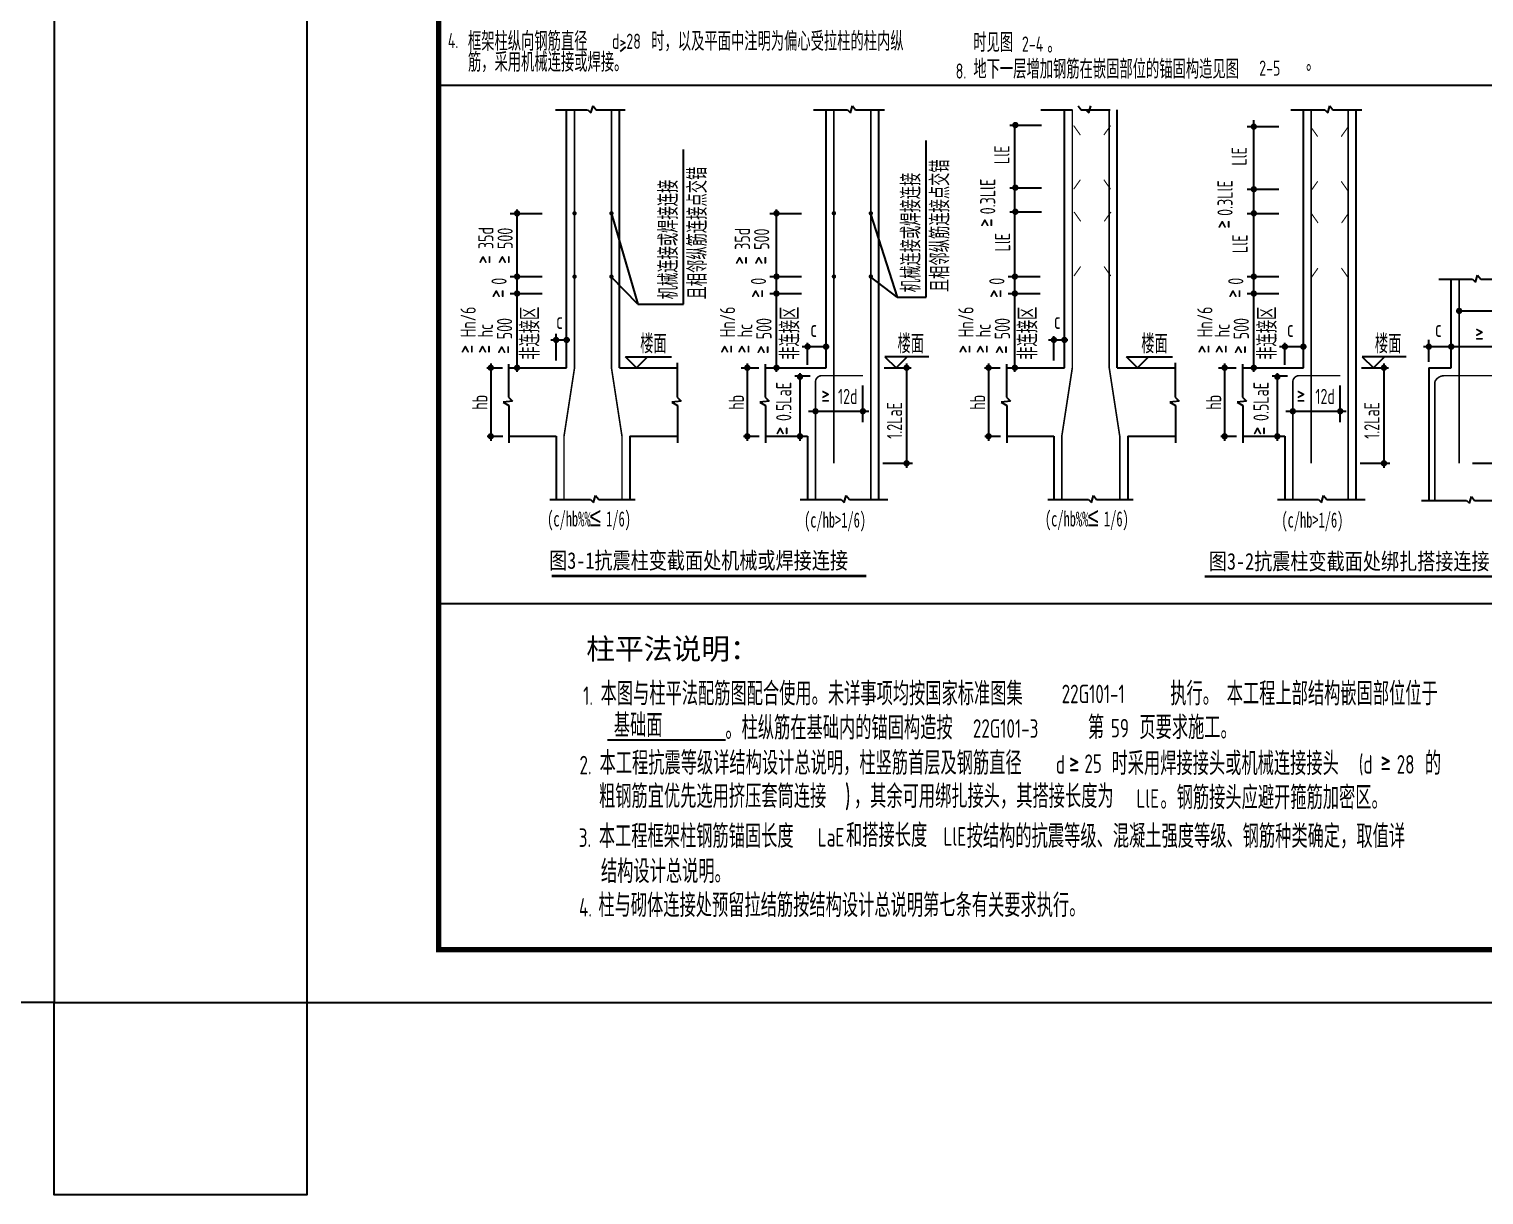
# Model space of a CAD drawing. Extents: x 250899 to 636064, y 268083 to 317384.
# Drawn here: x 443007 to 470606, y 268083 to 290199 of the extents above; entities that cross this region are included whole.
import ezdxf

# ---------------------------------------------------------------- set-up
doc = ezdxf.new("R2010")
doc.units = 0
doc.header["$LTSCALE"] = 1000
doc.header["$MEASUREMENT"] = 0
for name, color, linetype in [('PUB_TITLE', 4, 'Continuous'), ('S-PUB-TAB', 4, 'Continuous'), ('TEXT', 7, 'Continuous'), ('填充', 8, 'Continuous'), ('文字', 7, 'Continuous'), ('标注', 3, 'Continuous'), ('轮廓', 2, 'Continuous'), ('选择', 4, 'Continuous'), ('钢筋1', 1, 'Continuous')]:
    doc.layers.add(name, color=color, linetype=linetype)
doc.styles.add('-宋体', font='SimSun.ttf', dxfattribs={"width": 0.8})
doc.styles.add('10', font='SimSun.ttf', dxfattribs={"width": 0.7, "height": 300})
doc.styles.add('_HZTXT', font='gs_txt.shx', dxfattribs={"width": 0.8, "bigfont": 'gs_hztxt.shx'})
doc.styles.add('_TXT', font='TXT', dxfattribs={"width": 1.028571})
doc.styles.add('BW_Rein', font='Tssdeng.shx', dxfattribs={"width": 0.7, "bigfont": 'hztxt.shx'})

msp = doc.modelspace()

# ---------------------------------------------------------------- linework, layer by layer
at = {"layer": 'PUB_TITLE'}
for points in [[(384081.7, 271733.2), (384081.7, 313733.2), (443481.7, 313733.2), (443481.7, 271733.2)], [(448275.8, 271733.2), (507675.8, 271733.2), (507675.8, 313733.2), (448275.8, 313733.2)]]:
    msp.add_lwpolyline(points, close=True, dxfattribs=at)
at = {"layer": 'PUB_TITLE', "const_width": 100}
msp.add_lwpolyline([(450775.8, 272733.2), (506675.8, 272733.2), (506675.8, 312733.2), (450775.8, 312733.2)], close=True, dxfattribs=at)
at = {"layer": 'S-PUB-TAB'}
msp.add_lwpolyline([(443481.7, 271733.2), (448275.8, 271733.2), (448275.8, 268082.5), (443481.7, 268082.5)], close=True, dxfattribs=at)
at = {"layer": '填充'}
for p, q in [((473165.4, 289126.6), (450775.8, 289126.6)), ((473165.4, 279293.3), (450775.8, 279293.3))]:
    msp.add_line(p, q, dxfattribs=at)
at = {"layer": '文字'}
msp.add_line((454228, 289771.5), (454328.2, 289864.2), dxfattribs=at)
at = {"layer": '文字', "const_width": 50}
for points in [[(452923.6, 279821.8), (458888.3, 279821.8)], [(465309.4, 279814.2), (471125.6, 279814.2)]]:
    msp.add_lwpolyline(points, dxfattribs=at)
at = {"layer": '标注'}
for p, q in [((453666.1, 288609.4), (453705, 288740.2)), ((453705, 288740.2), (453765.1, 288666)), ((458587.1, 288609.4), (458625.9, 288740.2)), ((458625.9, 288740.2), (458686, 288666)), ((462907.8, 288740.2), (462967.9, 288666)), ((463109.9, 288609.4), (463148.7, 288740.2)), ((467642.6, 288612.3), (467681.5, 288743.1)), ((467681.5, 288743.1), (467741.6, 288668.9)), ((452994.7, 288666), (453601, 288666)), ((453609.6, 288666), (453666.1, 288609.4)), ((453765.1, 288666), (454314.6, 288666)), ((457887.5, 288666), (458530.5, 288666)), ((458530.5, 288666), (458587.1, 288609.4)), ((458686, 288666), (459235.5, 288666)), ((462197.5, 288666), (462803.8, 288666)), ((462967.9, 288666), (463517.4, 288666)), ((463053.3, 288666), (463109.9, 288609.4)), ((466241.2, 283698.8), (466241.2, 288473.7)), ((466943.1, 288668.9), (467586.1, 288668.9)), ((467586.1, 288668.9), (467642.6, 288612.3)), ((467741.6, 288668.9), (468291.1, 288668.9)), ((461609.7, 288378.1), (462215.9, 288378.1)), ((461708.4, 283698.8), (461708.4, 288378.1)), ((466112.4, 288348.1), (466718.7, 288348.1)), ((455423.6, 284978.8), (455423.6, 287913)), ((460025.7, 285112.8), (460025.7, 288086.1)), ((461609.7, 287190.1), (462215.9, 287190.1)), ((466112.4, 287160.1), (466718.7, 287160.1)), ((452264.7, 283698.8), (452264.7, 286773.8)), ((457185.7, 283698.8), (457185.7, 286773.8)), ((452135.9, 286703.2), (452742.2, 286703.2)), ((454057.4, 286696.8), (454554.5, 284978.8)), ((457056.9, 286703.2), (457663.1, 286703.2)), ((458969.7, 286694.5), (459475.4, 285112.8)), ((461609.7, 286733.2), (462215.9, 286733.2)), ((466112.4, 286703.2), (466718.7, 286703.2)), ((452135.9, 285503.2), (452742.2, 285503.2)), ((454554.5, 284978.8), (454051, 285496.8)), ((457056.9, 285503.2), (457663.1, 285503.2)), ((459475.4, 285112.8), (458969.7, 285499.7)), ((461579.7, 285503.2), (462185.9, 285503.2)), ((466112.4, 285503.2), (466718.7, 285503.2)), ((469748.8, 285453.6), (470391.8, 285453.6)), ((470391.8, 285453.6), (470448.3, 285397)), ((470448.3, 285397), (470487.2, 285527.8)), ((470487.2, 285527.8), (470547.3, 285453.6)), ((470547.3, 285453.6), (471096.8, 285453.6)), ((452135.9, 285182.4), (452742.2, 285182.4)), ((457056.9, 285182.4), (457663.1, 285182.4)), ((459475.4, 285112.8), (460025.7, 285112.8)), ((461579.7, 285182.4), (462185.9, 285182.4)), ((466112.4, 285182.4), (466718.7, 285182.4)), ((454554.5, 284978.8), (455423.6, 284978.8)), ((470082, 284852), (472951.8, 284852)), ((452904.7, 284301.7), (453266.4, 284301.7)), ((453004.5, 283913.2), (453004.5, 284420.4)), ((462348.4, 284301.7), (462710.1, 284301.7)), ((462448.2, 283913.2), (462448.2, 284376)), ((469561.4, 283883.6), (469561.4, 284302.9)), ((457675.6, 284174.1), (458187.3, 284174.1)), ((457775.4, 283829.1), (457775.4, 284248.4)), ((466731.2, 284174.1), (467242.9, 284174.1)), ((466831, 283829.1), (466831, 284248.4)), ((469461.6, 284174.1), (470048.6, 284174.1)), ((469501.4, 284174.1), (471605, 284174.1)), ((451691.2, 283774.1), (451987.3, 283774.1)), ((451765.6, 283855), (451765.6, 282386.5)), ((452104.5, 283841.7), (452104.5, 283213.6)), ((454318.2, 283984.1), (455194.3, 283984.1)), ((454528.2, 283774.1), (454318.2, 283984.1)), ((454738.2, 283984.1), (454528.2, 283774.1)), ((455304.5, 283867.1), (455304.5, 283213.6)), ((456513.6, 283774.1), (456853.8, 283774.1)), ((456632.1, 283855), (456632.1, 282386.5)), ((456971, 283841.7), (456971, 283213.6)), ((459225.5, 283774.1), (459739.4, 283774.1)), ((460076.8, 283984.1), (459243.8, 283984.1)), ((459243.8, 283984.1), (459453.8, 283774.1)), ((459453.8, 283774.1), (459663.8, 283984.1)), ((459653.8, 283855), (459653.8, 281874.7)), ((461134.9, 283774.1), (461431, 283774.1)), ((461209.3, 283855), (461209.3, 282386.5)), ((461548.2, 283841.7), (461548.2, 283213.6)), ((463824.7, 283984.1), (464700.8, 283984.1)), ((464034.7, 283774.1), (463824.7, 283984.1)), ((464244.7, 283984.1), (464034.7, 283774.1)), ((464748.2, 283867.1), (464748.2, 283213.6)), ((465569.2, 283774.1), (465909.4, 283774.1)), ((465687.7, 283855), (465687.7, 282386.5)), ((466026.6, 283841.7), (466026.6, 283213.6)), ((468281.1, 283774.1), (468795, 283774.1)), ((468299.3, 283984.1), (468509.3, 283774.1)), ((469132.4, 283984.1), (468299.3, 283984.1)), ((468509.3, 283774.1), (468719.3, 283984.1)), ((468709.3, 283855), (468709.3, 281874.7)), ((457824.9, 283617), (457533, 283617)), ((457631.3, 283674.1), (457631.3, 282386.5)), ((466880.5, 283617), (466588.5, 283617)), ((466686.9, 283674.1), (466686.9, 282386.5)), ((452104.5, 283213.6), (452179.6, 283138.4)), ((455304.5, 283213.6), (455379.6, 283138.4)), ((456971, 283213.6), (457046.1, 283138.4)), ((458825.4, 282739.6), (458825.4, 283434.8)), ((461548.2, 283213.6), (461623.3, 283138.4)), ((464748.2, 283213.6), (464823.3, 283138.4)), ((466026.6, 283213.6), (466101.7, 283138.4)), ((467881, 282739.6), (467881, 283434.8)), ((452179.6, 283138.4), (452002.9, 283120.7)), ((452002.9, 283120.7), (452108.9, 283058.8)), ((452108.9, 283058.8), (452108.9, 282347.9)), ((455379.6, 283138.4), (455202.9, 283120.7)), ((455202.9, 283120.7), (455308.9, 283058.8)), ((455308.9, 283058.8), (455308.9, 282347.9)), ((457046.1, 283138.4), (456869.4, 283120.7)), ((456869.4, 283120.7), (456975.4, 283058.8)), ((456975.4, 283058.8), (456975.4, 282347.9)), ((457793.5, 282949.2), (458935.4, 282949.2)), ((461623.3, 283138.4), (461446.6, 283120.7)), ((461446.6, 283120.7), (461552.6, 283058.8)), ((461552.6, 283058.8), (461552.6, 282347.9)), ((464823.3, 283138.4), (464646.6, 283120.7)), ((464646.6, 283120.7), (464752.6, 283058.8)), ((464752.6, 283058.8), (464752.6, 282347.9)), ((466101.7, 283138.4), (465924.9, 283120.7)), ((465924.9, 283120.7), (466031, 283058.8)), ((466031, 283058.8), (466031, 282347.9)), ((466849.1, 282949.2), (467990.9, 282949.2)), ((451695.6, 282474.1), (451991.7, 282474.1)), ((456562.1, 282474.1), (456858.2, 282474.1)), ((461139.3, 282474.1), (461435.4, 282474.1)), ((465617.7, 282474.1), (465913.8, 282474.1)), ((459204, 281961.6), (459764.2, 281961.6)), ((468259.5, 281961.6), (468819.8, 281961.6)), ((470393, 281961.6), (471812, 281961.6)), ((452888.3, 281274.1), (453659.6, 281274.1)), ((453659.6, 281274.1), (453716.1, 281217.5)), ((453716.1, 281217.5), (453755, 281348.3)), ((453755, 281348.3), (453815.1, 281274.1)), ((453815.1, 281274.1), (454507.2, 281274.1)), ((457635.3, 281274.1), (458412.9, 281274.1)), ((458412.9, 281274.1), (458469.4, 281217.5)), ((458469.4, 281217.5), (458508.3, 281348.3)), ((458508.3, 281348.3), (458568.3, 281274.1)), ((458568.3, 281274.1), (459296.4, 281274.1)), ((462332, 281274.1), (463103.3, 281274.1)), ((463103.3, 281274.1), (463159.9, 281217.5)), ((463159.9, 281217.5), (463198.7, 281348.3)), ((463198.7, 281348.3), (463258.8, 281274.1)), ((463258.8, 281274.1), (463950.9, 281274.1)), ((466690.8, 281274.1), (467468.4, 281274.1)), ((467468.4, 281274.1), (467525, 281217.5)), ((467525, 281217.5), (467563.8, 281348.3)), ((467563.8, 281348.3), (467623.9, 281274.1)), ((467623.9, 281274.1), (468351.9, 281274.1)), ((469421.2, 281258.9), (470274.1, 281258.9)), ((470274.1, 281258.9), (470330.7, 281202.3)), ((470330.7, 281202.3), (470369.5, 281333.1)), ((470369.5, 281333.1), (470429.6, 281258.9)), ((470429.6, 281258.9), (471344.4, 281258.9))]:
    msp.add_line(p, q, dxfattribs=at)
at = {"layer": '标注', "const_width": 60}
for points in [[(461687.4, 288378.1, 1), (461747.4, 288378.1, 1)], [(466211.2, 288348.1, 1), (466271.2, 288348.1, 1)], [(461687.4, 287190.1, 1), (461747.4, 287190.1, 1)], [(466211.2, 287160.1, 1), (466271.2, 287160.1, 1)], [(452234.7, 286703.2, 1), (452294.7, 286703.2, 1)], [(457155.7, 286703.2, 1), (457215.7, 286703.2, 1)], [(461687.4, 286733.2, 1), (461747.4, 286733.2, 1)], [(466211.2, 286703.2, 1), (466271.2, 286703.2, 1)], [(452234.7, 285503.2, 1), (452294.7, 285503.2, 1)], [(457155.7, 285503.2, 1), (457215.7, 285503.2, 1)], [(461678.4, 285503.2, 1), (461738.4, 285503.2, 1)], [(466211.2, 285503.2, 1), (466271.2, 285503.2, 1)], [(452234.7, 285182.4, 1), (452294.7, 285182.4, 1)], [(457155.7, 285182.4, 1), (457215.7, 285182.4, 1)], [(461678.4, 285182.4, 1), (461738.4, 285182.4, 1)], [(466211.2, 285182.4, 1), (466271.2, 285182.4, 1)], [(470106.7, 284852, 1), (470166.7, 284852, 1)], [(452974.5, 284301.7, 1), (453034.5, 284301.7, 1)], [(453174.5, 284301.7, 1), (453234.5, 284301.7, 1)], [(462418.2, 284301.7, 1), (462478.2, 284301.7, 1)], [(462618.2, 284301.7, 1), (462678.2, 284301.7, 1)], [(457745.4, 284174.1, 1), (457805.4, 284174.1, 1)], [(458095.4, 284174.1, 1), (458155.4, 284174.1, 1)], [(466801, 284174.1, 1), (466861, 284174.1, 1)], [(467151, 284174.1, 1), (467211, 284174.1, 1)], [(469531.4, 284174.1, 1), (469591.4, 284174.1, 1)], [(469956.7, 284174.1, 1), (470016.7, 284174.1, 1)], [(451735.6, 283774.1, 1), (451795.6, 283774.1, 1)], [(452234.7, 283774.1, 1), (452294.7, 283774.1, 1)], [(456602.1, 283774.1, 1), (456662.1, 283774.1, 1)], [(457155.7, 283774.1, 1), (457215.7, 283774.1, 1)], [(459623.8, 283774.1, 1), (459683.8, 283774.1, 1)], [(461179.3, 283774.1, 1), (461239.3, 283774.1, 1)], [(461678.4, 283774.1, 1), (461738.4, 283774.1, 1)], [(465657.7, 283774.1, 1), (465717.7, 283774.1, 1)], [(466211.2, 283774.1, 1), (466271.2, 283774.1, 1)], [(468679.3, 283774.1, 1), (468739.3, 283774.1, 1)], [(457601.3, 283601.8, 1), (457661.3, 283601.8, 1)], [(466656.9, 283601.8, 1), (466716.9, 283601.8, 1)], [(457895.7, 282949.2, 1), (457955.7, 282949.2, 1)], [(458795.4, 282949.2, 1), (458855.4, 282949.2, 1)], [(466951.3, 282949.2, 1), (467011.3, 282949.2, 1)], [(467851, 282949.2, 1), (467911, 282949.2, 1)], [(451735.6, 282474.1, 1), (451795.6, 282474.1, 1)], [(456602.1, 282474.1, 1), (456662.1, 282474.1, 1)], [(457601.3, 282474.1, 1), (457661.3, 282474.1, 1)], [(461179.3, 282474.1, 1), (461239.3, 282474.1, 1)], [(465657.7, 282474.1, 1), (465717.7, 282474.1, 1)], [(466656.9, 282474.1, 1), (466716.9, 282474.1, 1)], [(459623.8, 281961.6, 1), (459683.8, 281961.6, 1)], [(468679.3, 281961.6, 1), (468739.3, 281961.6, 1)]]:
    msp.add_lwpolyline(points, format="xyb", close=True, dxfattribs=at)
at = {"layer": '轮廓'}
for p, q in [((453204.5, 283774.1), (453204.5, 288666)), ((454204.5, 283774.1), (454204.5, 288666)), ((458125.4, 283774.1), (458125.4, 288666)), ((459125.4, 281274.1), (459125.4, 288666)), ((462648.2, 283774.1), (462648.2, 288666)), ((463648.2, 283774.1), (463648.2, 288666)), ((467181, 283774.1), (467181, 288668.9)), ((468181, 281274.1), (468181, 288668.9)), ((469986.7, 283774.1), (469986.7, 285453.6)), ((452104.5, 283774.1), (453204.5, 283774.1)), ((454204.5, 283774.1), (455304.5, 283774.1)), ((456971, 283774.1), (458125.4, 283774.1)), ((461548.2, 283774.1), (462648.2, 283774.1)), ((463648.2, 283774.1), (464748.2, 283774.1)), ((466026.6, 283774.1), (467181, 283774.1)), ((469561.4, 283774.1), (469986.7, 283774.1)), ((469561.4, 283774.1), (469561.4, 281258.9)), ((452108.9, 282474.1), (453004.5, 282474.1)), ((453004.5, 282474.1), (453004.5, 281274.1)), ((454404.5, 282474.1), (455308.9, 282474.1)), ((454404.5, 282474.1), (454404.5, 281274.1)), ((456975.4, 282474.1), (457775.4, 282474.1)), ((457775.4, 282474.1), (457775.4, 281274.1)), ((461552.6, 282474.1), (462448.2, 282474.1)), ((462448.2, 282474.1), (462448.2, 281274.1)), ((463848.2, 282474.1), (463848.2, 281274.1)), ((463848.2, 282474.1), (464752.6, 282474.1)), ((466031, 282474.1), (466831, 282474.1)), ((466831, 282474.1), (466831, 281274.1))]:
    msp.add_line(p, q, dxfattribs=at)
at = {"layer": '选择', "color": 4}
msp.add_line((453977.7, 276718), (456218, 276718), dxfattribs=at)
at = {"layer": '钢筋1'}
for points, const_width in [([(453154.5, 281274.1), (453154.5, 282474.1), (453354.5, 283774.1), (453354.5, 288666)], 30), ([(454254.5, 281274.1), (454254.5, 282474.1), (454054.5, 283774.1), (454054.5, 288666)], 30), ([(458275.4, 288666), (458275.4, 281961.6)], 30), ([(458975.4, 288666), (458975.4, 281274.1)], 30), ([(462598.2, 281274.1), (462598.2, 282474.1), (462798.2, 283774.1), (462798.2, 288666)], 30), ([(463698.2, 281274.1), (463698.2, 282474.1), (463498.2, 283774.1), (463498.2, 288666)], 30), ([(467331, 288668.9), (467331, 281961.6)], 30), ([(468031, 288668.9), (468031, 281274.1)], 30), ([(462823.2, 288368.2), (462950.8, 288187.8)], 20), ([(463523.2, 288368.2), (463395.7, 288187.8)], 20), ([(467326, 288338.2), (467453.6, 288157.8)], 20), ([(468026, 288338.2), (467898.5, 288157.8)], 20), ([(462823.2, 287160.9), (462950.8, 287341.3)], 20), ([(463523.2, 287160.9), (463395.7, 287341.3)], 20), ([(467326, 287130.9), (467453.6, 287311.3)], 20), ([(468026, 287130.9), (467898.5, 287311.3)], 20), ([(462830.7, 286730.2), (462958.3, 286549.8)], 20), ([(463530.7, 286730.2), (463403.2, 286549.8)], 20), ([(467333.5, 286700.2), (467461.1, 286519.8)], 20), ([(468033.5, 286700.2), (467906, 286519.8)], 20), ([(462828.2, 285514.1), (462955.8, 285694.5)], 20), ([(463528.2, 285514.1), (463400.7, 285694.5)], 20), ([(467331, 285484.1), (467458.6, 285664.5)], 20), ([(468031, 285484.1), (467903.4, 285664.5)], 20), ([(470136.7, 285453.6), (470136.7, 281961.6)], 30)]:
    msp.add_lwpolyline(points, dxfattribs=dict(at, const_width=const_width))
at = {"layer": '钢筋1', "const_width": 41.5}
for points in [[(453333.8, 286703.2, 1), (453375.2, 286703.2, 1)], [(454033.8, 286703.2, 1), (454075.2, 286703.2, 1)], [(458254.7, 286704.9, 1), (458296.2, 286704.9, 1)], [(458954.7, 286704.9, 1), (458996.2, 286704.9, 1)], [(453333.8, 285503.2, 1), (453375.2, 285503.2, 1)], [(454033.8, 285503.2, 1), (454075.2, 285503.2, 1)], [(458254.7, 285504.9, 1), (458296.2, 285504.9, 1)], [(458954.7, 285504.9, 1), (458996.2, 285504.9, 1)]]:
    msp.add_lwpolyline(points, format="xyb", close=True, dxfattribs=at)
at = {"layer": '钢筋1', "const_width": 30}
for points in [[(457925.4, 281274.1), (457925.4, 283504.1, -0.4142136), (458045.4, 283624.1), (458825.4, 283624.1)], [(466981, 281274.1), (466981, 283504.1, -0.4142136), (467101, 283624.1), (467881, 283624.1)], [(469673.2, 281258.9), (469673.2, 283504.1, -0.3066593), (469868.5, 283624.1), (471492.5, 283624.1)]]:
    msp.add_lwpolyline(points, format="xyb", dxfattribs=at)

# ---------------------------------------------------------------- texts
at = {"layer": 'TEXT', "style": 'BW_Rein', "width": 0.7}
for s, height, rotation, p in [('时，以及平面中注明为偏心受拉柱的柱内纵', 360, 360, (454809.4, 289786.3)), ('筋，采用机械连接或焊接。', 360, 360, (451332.2, 289390.2)), ('≥', 360, 360, (470440.3, 284249)), ('12d', 288, 360, (458353.6, 283085.9)), ('12d', 288, 360, (467409.2, 283085.9)), ('1.2LaE', 288, 90, (459568.3, 282425.5)), ('1.2LaE', 288, 90, (468623.8, 282425.5)), ('1.', 352, 360, (453517.4, 277376.8)), ('本图与柱平法配筋图配合使用。未详事项均按国家标准图集', 440, 360, (453848.7, 277369.5)), ('执行。', 440, 360, (464656, 277369.5)), ('2.', 352, 360, (453448.3, 276060.4)), ('本工程抗震等级详结构设计总说明，柱竖筋首层及钢筋直径', 440, 360, (453828.9, 276053.2)), ('d', 352, 360, (462485.8, 276073.5)), ('≥', 440, 360, (462733.6, 276049.4)), ('时采用焊接接头或机械连接接头', 440, 360, (463541.9, 276045.9)), ('(d', 352, 360, (468232.1, 276074.3)), ('≥', 440, 360, (468643.6, 276070.7)), ('28', 352, 360, (468951.5, 276074.3)), ('的', 440, 360, (469487.7, 276045.9)), ('粗钢筋宜优先选用挤压套筒连接', 440, 360, (453818.5, 275422.2)), (')', 440, 360, (458482.3, 275422.2)), ('，其余可用绑扎接头，其搭接长度为', 440, 360, (458654, 275422.2)), ('和搭接长度', 440, 360, (458505.5, 274680.8)), ('3.', 352, 360, (453434.5, 274683.3)), ('本工程框架柱钢筋锚固长度', 440, 360, (453815, 274665.6)), ('LaE', 352, 360, (457969.7, 274691)), ('按结构的抗震等级、混凝土强度等级、钢筋种类确定，取值详', 440, 360, (460794.4, 274665.6)), ('结构设计总说明。', 440, 360, (453854.8, 273998.2)), ('柱与砌体连接处预留拉结筋按结构设计总说明第七条有关要求执行。', 440, 360, (453806.8, 273354)), ('4.', 352, 360, (453439.2, 273361.1))]:
    msp.add_text(s, height=height, rotation=rotation, dxfattribs=at).set_placement(p)
at = {"layer": '文字'}
for s, height, rotation, style, width, p in [('4.', 288, 360, 'BW_Rein', 0.7, (450950.1, 289836.4)), ('框架柱纵向钢筋直径', 360, 360, 'BW_Rein', 0.7, (451332.2, 289786.3)), ('d>28', 288, 360, 'BW_Rein', 0.7, (454064.1, 289823.4)), ('时见图', 360, 360, 'BW_Rein', 0.7, (460919.8, 289762.8)), ('2-4', 288, 360, 'BW_Rein', 0.7, (461841.3, 289771.7)), ('。', 360, 360, 'BW_Rein', 0.7, (462325.4, 289744.1)), ('8.', 288, 360, 'BW_Rein', 0.7, (460585.1, 289258.3)), ('地下一层增加钢筋在嵌固部位的锚固构造见图', 360, 360, 'BW_Rein', 0.7, (460919.8, 289258.3)), ('2-5', 288, 360, 'BW_Rein', 0.7, (466342.7, 289314.6)), ('。', 360, 360, 'BW_Rein', 0.7, (467233.3, 289397)), ('LlE', 288, 90, 'BW_Rein', 0.7, (461604.8, 287638.6)), ('LlE', 288, 90, 'BW_Rein', 0.7, (466107.6, 287608.6)), ('且相邻纵筋连接点交错', 360, 90, 'BW_Rein', 0.7, (460467.9, 285208)), ('机械连接或焊接连接', 360, 90, 'BW_Rein', 0.7, (455316.8, 285072.7)), ('且相邻纵筋连接点交错', 360, 90, 'BW_Rein', 0.7, (455865.8, 285068.3)), ('机械连接或焊接连接', 360, 90, 'BW_Rein', 0.7, (459919, 285206.7)), ('0.3LlE', 288, 90, 'BW_Rein', 0.7, (461336.5, 286685.2)), ('0.3LlE', 288, 90, 'BW_Rein', 0.7, (465839.3, 286655.2)), ('≥', 360, 90, 'BW_Rein', 0.7, (461336.5, 286444.2)), ('≥', 360, 90, 'BW_Rein', 0.7, (465839.3, 286414.2)), ('35d', 288, 90, 'BW_Rein', 0.7, (451816.2, 286026.4)), ('500', 288, 90, 'BW_Rein', 0.7, (452181.7, 286026.5)), ('35d', 288, 90, 'BW_Rein', 0.7, (456682.8, 286011.4)), ('500', 288, 90, 'BW_Rein', 0.7, (457048.2, 286011.6)), ('LlE', 288, 90, 'BW_Rein', 0.7, (461619.5, 285978.7)), ('LlE', 288, 90, 'BW_Rein', 0.7, (466122.3, 285948.7)), ('≥', 360, 90, 'BW_Rein', 0.7, (451816.2, 285745.4)), ('≥', 360, 90, 'BW_Rein', 0.7, (452181.7, 285745.6)), ('≥', 360, 90, 'BW_Rein', 0.7, (456682.8, 285730.4)), ('≥', 360, 90, 'BW_Rein', 0.7, (457048.2, 285730.6)), ('0', 288, 90, 'BW_Rein', 0.7, (452066.6, 285349.3)), ('0', 288, 90, 'BW_Rein', 0.7, (456987.6, 285349.3)), ('0', 288, 90, 'BW_Rein', 0.7, (461510.4, 285349.3)), ('0', 288, 90, 'BW_Rein', 0.7, (466043.1, 285349.3)), ('≥', 360, 90, 'BW_Rein', 0.7, (452066.6, 285099.2)), ('≥', 360, 90, 'BW_Rein', 0.7, (456987.6, 285099.2)), ('≥', 360, 90, 'BW_Rein', 0.7, (461510.4, 285099.2)), ('≥', 360, 90, 'BW_Rein', 0.7, (466043.1, 285099.2)), ('Hn/6', 288, 90, 'BW_Rein', 0.7, (451480, 284350.7)), ('非连接区', 360, 90, 'BW_Rein', 0.7, (452690.7, 283925.3)), ('Hn/6', 288, 90, 'BW_Rein', 0.7, (456400.9, 284350.7)), ('非连接区', 360, 90, 'BW_Rein', 0.7, (457620.9, 283925.3)), ('Hn/6', 288, 90, 'BW_Rein', 0.7, (460923.7, 284350.7)), ('非连接区', 360, 90, 'BW_Rein', 0.7, (462134.5, 283925.3)), ('Hn/6', 288, 90, 'BW_Rein', 0.7, (465456.5, 284350.7)), ('非连接区', 360, 90, 'BW_Rein', 0.7, (466676.5, 283925.3)), ('hc', 288, 90, 'BW_Rein', 0.7, (451806.9, 284350.7)), ('500', 288, 90, 'BW_Rein', 0.7, (452171, 284314.3)), ('c', 320, 360, 'BW_Rein', 0.7, (453005.9, 284508.6)), ('hc', 288, 90, 'BW_Rein', 0.7, (456727.8, 284350.7)), ('500', 288, 90, 'BW_Rein', 0.7, (457091.9, 284314.3)), ('c', 320, 360, 'BW_Rein', 0.7, (457827.9, 284357.3)), ('hc', 288, 90, 'BW_Rein', 0.7, (461250.6, 284350.7)), ('500', 288, 90, 'BW_Rein', 0.7, (461614.7, 284314.3)), ('c', 320, 360, 'BW_Rein', 0.7, (462449.6, 284508.6)), ('hc', 288, 90, 'BW_Rein', 0.7, (465783.4, 284350.7)), ('500', 288, 90, 'BW_Rein', 0.7, (466147.5, 284314.3)), ('c', 320, 360, 'BW_Rein', 0.7, (466870.4, 284357.3)), ('c', 320, 360, 'BW_Rein', 0.7, (469678.4, 284357.3)), ('楼面', 360, 360, 'BW_Rein', 0.7, (454599.2, 284047.8)), ('楼面', 360, 360, 'BW_Rein', 0.7, (459481.6, 284047.8)), ('楼面', 360, 360, 'BW_Rein', 0.7, (464105.6, 284047.8)), ('楼面', 360, 360, 'BW_Rein', 0.7, (468537.2, 284047.8)), ('≥', 360, 90, 'BW_Rein', 0.7, (451480, 284045.3)), ('≥', 360, 90, 'BW_Rein', 0.7, (451806.9, 284045.3)), ('≥', 360, 90, 'BW_Rein', 0.7, (452171, 284037.4)), ('≥', 360, 90, 'BW_Rein', 0.7, (456400.9, 284045.3)), ('≥', 360, 90, 'BW_Rein', 0.7, (456727.8, 284045.3)), ('≥', 360, 90, 'BW_Rein', 0.7, (457091.9, 284037.4)), ('≥', 360, 90, 'BW_Rein', 0.7, (460923.7, 284045.3)), ('≥', 360, 90, 'BW_Rein', 0.7, (461250.6, 284045.3)), ('≥', 360, 90, 'BW_Rein', 0.7, (461614.7, 284037.4)), ('≥', 360, 90, 'BW_Rein', 0.7, (465456.5, 284045.3)), ('≥', 360, 90, 'BW_Rein', 0.7, (465783.4, 284045.3)), ('≥', 360, 90, 'BW_Rein', 0.7, (466147.5, 284037.4)), ('0.5LaE', 288, 90, 'BW_Rein', 0.7, (457466.7, 282763.7)), ('0.5LaE', 288, 90, 'BW_Rein', 0.7, (466522.3, 282763.7)), ('hb', 288, 90, 'BW_Rein', 0.7, (451701, 282976.1)), ('hb', 288, 90, 'BW_Rein', 0.7, (456567.5, 282976.1)), ('≥', 360, 360, 'BW_Rein', 0.7, (458034.9, 283070.6)), ('hb', 288, 90, 'BW_Rein', 0.7, (461144.7, 282976.1)), ('hb', 288, 90, 'BW_Rein', 0.7, (465623, 282976.1)), ('≥', 360, 360, 'BW_Rein', 0.7, (467053.5, 283070.6)), ('≥', 360, 90, 'BW_Rein', 0.7, (457453.4, 282495.2)), ('≥', 360, 90, 'BW_Rein', 0.7, (466509, 282495.2)), ('(c/hb%%', 288, 360, '_TXT', 0.6, (452835, 280763.6)), ('≤', 360, 360, '_HZTXT', 0.8, (453644.8, 280763.6)), ('1/6)', 288, 360, '_TXT', 0.6, (453954.5, 280763.6)), ('(c/hb>1/6)', 288, 360, '_TXT', 0.6, (457709.1, 280742.4)), ('(c/hb%%', 288, 360, '_TXT', 0.6, (462278.7, 280763.6)), ('≤', 360, 360, '_HZTXT', 0.8, (463088.5, 280763.6)), ('1/6)', 288, 360, '_TXT', 0.6, (463398.3, 280763.6)), ('(c/hb>1/6)', 288, 360, '_TXT', 0.6, (466764.7, 280742.4)), ('图3-1抗震柱变截面处机械或焊接连接', 315, 360, '-宋体', 0.8, (452872.9, 279959.9)), ('图3-2抗震柱变截面处绑扎搭接连接', 315, 360, '-宋体', 0.8, (465388.7, 279944.9)), ('22G101-1', 352, 360, 'BW_Rein', 0.7, (462596, 277410.1)), ('本工程上部结构嵌固部位位于', 440, 360, 'BW_Rein', 0.7, (465727.1, 277369.5)), ('基础面', 440, 360, 'BW_Rein', 0.7, (454098.9, 276770.5)), ('。柱纵筋在基础内的锚固构造按', 440, 360, 'BW_Rein', 0.7, (456215.7, 276721.5)), ('22G101-3', 352, 360, 'BW_Rein', 0.7, (460911.4, 276753.5)), ('第', 440, 360, 'BW_Rein', 0.7, (463094.3, 276728.9)), ('59', 352, 360, 'BW_Rein', 0.7, (463529, 276760.9)), ('页要求施工。', 440, 360, 'BW_Rein', 0.7, (464070, 276728.9)), ('25', 352, 360, 'BW_Rein', 0.7, (463026.7, 276088.1)), ('LlE', 352, 360, 'BW_Rein', 0.7, (464014.1, 275425.9)), ('。钢筋接头应避开箍筋加密区。', 440, 360, 'BW_Rein', 0.7, (464469.8, 275398.4)), ('LlE', 352, 360, 'BW_Rein', 0.7, (460354, 274706.2))]:
    msp.add_text(s, height=height, rotation=rotation, dxfattribs=dict(at, style=style, width=width)).set_placement(p)
at = {"layer": '文字', "style": '10'}
msp.add_text('柱平法说明：', height=400, rotation=360, dxfattribs=at).set_placement((453575.9, 278241.9))

doc.saveas('drawing.dxf')
